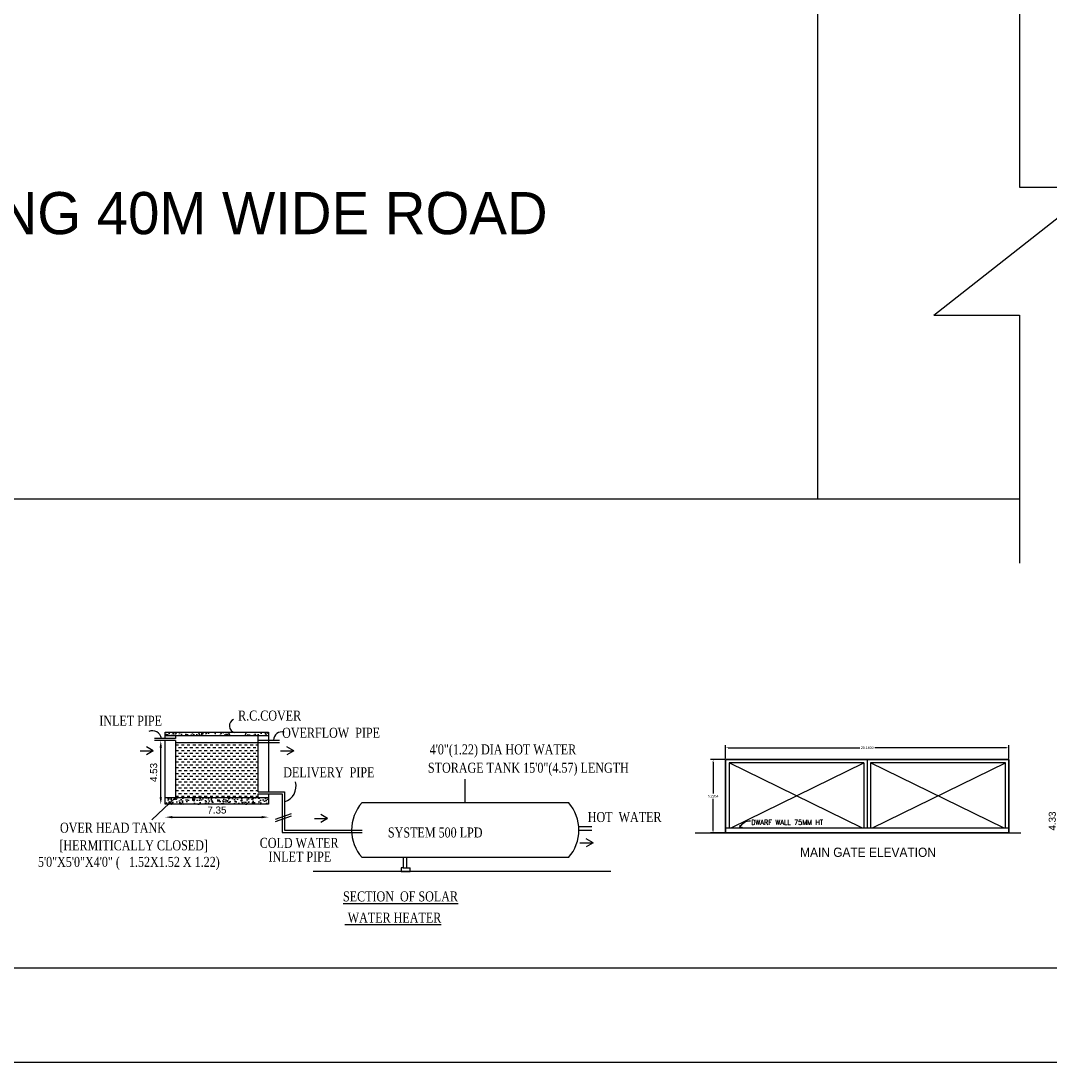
# Model space of a CAD drawing. Header units: metres. Extents: x 0 to 298, y 0 to 242.
# Drawn here: x 54.3 to 127.6, y 0 to 74.2 of the extents above; entities that cross this region are included whole.
import ezdxf

# ---------------------------------------------------------------- set-up
doc = ezdxf.new("R2010")
doc.units = ezdxf.units.M
doc.layers.add('MAIN_GATE', color=57, linetype='Continuous')
doc.layers.add('ROAD_WIDTH', color=1, linetype='Continuous')
doc.styles.add('ROMANTIC', font='romantic.ttf', dxfattribs={"width": 0.8})
doc.styles.get("Standard").update_dxf_attribs({"font": 'arial.ttf', "height": 0.5})
doc.styles.add('style1', font='BKANT.TTF', dxfattribs={"height": 1})
doc.styles.add('T', font='ROMI____.pfb', dxfattribs={"width": 1.2, "height": 24})
doc.styles.add('T1', font='ROMANS.shx', dxfattribs={"width": 0.96, "height": 4})
doc.dimstyles.new('ISO-25', dxfattribs={"dimtxt": 2.5, "dimasz": 2.5, "dimexe": 1.25, "dimexo": 0.625, "dimtad": 1, "dimtxsty": 'Standard', "dimcen": 2.5, "dimadec": 0, "dimazin": 0, "dimtfac": 1, "dimtmove": 0, "dimatfit": 3, "dimfxl": 0, "dimarcsym": 0})
doc.dimstyles.get("Standard").update_dxf_attribs({"dimtxt": 0.18, "dimasz": 0.18, "dimexe": 0.18, "dimexo": 0.0625, "dimgap": 0.09, "dimtad": 0, "dimtih": 1, "dimtoh": 1, "dimdec": 4, "dimzin": 0, "dimdsep": 46, "dimtxsty": 'Standard', "dimcen": 0.09, "dimadec": 0, "dimazin": 0, "dimtfac": 1, "dimtdec": 4, "dimtofl": 0, "dimtmove": 0, "dimatfit": 3, "dimfxl": 0, "dimtolj": 1, "dimtzin": 0, "dimarcsym": 0})
pattern_1 = [(50, (-802.04795, -1460.0097), (0.58566626, -0.05123916), [0.06123994, -0.67363932]), (355, (-802.04795, -1460.0097), (-0.11329497, 0.61418933), [0.04899195, -0.53891146]), (100.4514, (-801.99915, -1460.01396), (0.47237172, 0.5629498), [0.05204594, -0.57250533]), (46.1842, (-802.04795, -1459.8464), (0.871437, -0.13515166), [0.0918599, -1.010459]), (96.6356, (-801.9753, -1459.85765), (0.7631825, 0.7953989), [0.0780689, -0.85875786]), (351.1842, (-802.04795, -1459.8464), (0.76318186, 0.7953995), [0.07348793, -0.8083672]), (21, (-801.9663, -1459.8872), (0.48739401, -0.32875141), [0.06123994, -0.67363932]), (326, (-801.9663, -1459.8872), (0.19867488, 0.59210859), [0.04899195, -0.53891146]), (71.4514, (-801.9257, -1459.9146), (0.6860691, 0.26335664), [0.05204594, -0.57250533]), (37.5, (-802.04795, -1460.0097), (0.009928917, 0.271818654), [0, -0.5323792, 0, -0.54707678, 0, -0.54095279]), (7.5, (-802.04795, -1460.0097), (0.21480483, 0.322049985), [0, -0.31191542, 0, -0.52013121, 0, -0.20617446]), (327.5, (-802.23004, -1460.0097), (0.435883374, -0.018416786), [0, -0.20413313, 0, -0.63689536, 0, -0.84511115]), (317.5, (-802.3117, -1460.0097), (0.47619047, 0.08173897), [0, -0.26537307, 0, -0.42296384, 0, -0.600151395])]

# ---------------------------------------------------------------- blocks, each defined once
blk = doc.blocks.new('*D22')
at = {"layer": 'DEFPOINTS', "color": 0}
for p in [(103.575, 21.554), (104.471, 21.554), (104.471, 16.328)]:
    blk.add_point(p, dxfattribs=at)
at = {"layer": 'MAIN_GATE', "color": 0, "lineweight": -2}
for p, q in [((104.409, 21.554), (103.395, 21.554)), ((103.575, 21.374), (103.575, 19.123)), ((103.575, 16.508), (103.575, 18.759)), ((104.409, 16.328), (103.395, 16.328))]:
    blk.add_line(p, q, dxfattribs=at)
at = {"layer": 'MAIN_GATE', "color": 0}
for points in [[(103.545, 21.374), (103.605, 21.374), (103.575, 21.554)], [(103.545, 16.508), (103.605, 16.508), (103.575, 16.328)]]:
    blk.add_solid(points, dxfattribs=at)
at = {"layer": 'MAIN_GATE', "color": 0, "insert": (103.575, 18.941), "char_height": 0.18, "attachment_point": 5}
blk.add_mtext('\\A1;5.2264', dxfattribs=at)
blk = doc.blocks.new('*D23')
at = {"layer": 'DEFPOINTS', "color": 0}
for p in [(124.631, 22.388), (104.471, 21.554), (124.631, 21.554)]:
    blk.add_point(p, dxfattribs=at)
at = {"layer": 'MAIN_GATE', "color": 0, "lineweight": -2}
for p, q in [((104.471, 21.617), (104.471, 22.568)), ((104.651, 22.388), (114.017, 22.388)), ((124.451, 22.388), (115.086, 22.388)), ((124.631, 21.617), (124.631, 22.568))]:
    blk.add_line(p, q, dxfattribs=at)
at = {"layer": 'MAIN_GATE', "color": 0}
for points in [[(104.651, 22.418), (104.651, 22.358), (104.471, 22.388)], [(124.451, 22.418), (124.451, 22.358), (124.631, 22.388)]]:
    blk.add_solid(points, dxfattribs=at)
at = {"layer": 'MAIN_GATE', "color": 0, "insert": (114.551, 22.388), "char_height": 0.18, "attachment_point": 5}
blk.add_mtext('\\A1;20.1600', dxfattribs=at)
blk = doc.blocks.new('*D151')
at = {"color": 0, "lineweight": -2}
blk.add_line((64.257, 18.863), (64.257, 22.395), dxfattribs=at)
at = {"color": 0}
for points in [[(64.173, 22.395), (64.34, 22.395), (64.257, 22.895)], [(64.173, 18.863), (64.34, 18.863), (64.257, 18.363)]]:
    blk.add_solid(points, dxfattribs=at)
at = {"layer": 'DEFPOINTS', "color": 0}
for p in [(64.257, 22.895), (64.579, 22.895), (64.579, 18.363)]:
    blk.add_point(p, dxfattribs=at)
at = {"color": 0, "insert": (63.751, 20.629), "char_height": 0.5, "attachment_point": 5, "rotation": 90}
blk.add_mtext('4.53', dxfattribs=at)
blk = doc.blocks.new('*D152')
at = {"color": 0, "lineweight": -2}
blk.add_line((65.079, 17.448), (71.428, 17.448), dxfattribs=at)
at = {"color": 0}
for points in [[(65.079, 17.531), (65.079, 17.365), (64.579, 17.448)], [(71.428, 17.531), (71.428, 17.365), (71.928, 17.448)]]:
    blk.add_solid(points, dxfattribs=at)
at = {"layer": 'DEFPOINTS', "color": 0}
for p in [(64.579, 18.853), (71.928, 18.853), (71.928, 17.448)]:
    blk.add_point(p, dxfattribs=at)
at = {"color": 0, "insert": (68.253, 17.953), "char_height": 0.5, "attachment_point": 5}
blk.add_mtext('7.35', dxfattribs=at)
blk = doc.blocks.new('*D153')
at = {"color": 0, "lineweight": -2}
blk.add_line((128.235, 15.505), (128.235, 18.838), dxfattribs=at)
at = {"color": 0}
for points in [[(128.151, 18.838), (128.318, 18.838), (128.235, 19.338)], [(128.151, 15.505), (128.318, 15.505), (128.235, 15.005)]]:
    blk.add_solid(points, dxfattribs=at)
at = {"layer": 'DEFPOINTS', "color": 0}
for p in [(128.235, 19.338), (129.602, 19.338), (129.602, 15.005)]:
    blk.add_point(p, dxfattribs=at)
at = {"color": 0, "insert": (127.729, 17.171), "char_height": 0.5, "attachment_point": 5, "rotation": 90}
blk.add_mtext('4.33', dxfattribs=at)

msp = doc.modelspace()

# ---------------------------------------------------------------- hatches: boundary and pattern name
h = msp.add_hatch()
h.set_pattern_fill('AR-CONC', color=256, scale=0.034449, style=0)
h.set_pattern_definition(pattern_1)
h.paths.add_polyline_path([(71.92762, 18.85316), (64.57883, 18.85316), (64.57883, 18.36324), (71.92762, 18.36324)])
h.paths.add_polyline_path([(69.0762, 23.5074), (64.57883, 23.5074), (64.57883, 23.26244), (65.31371, 23.26244), (69.19224, 23.26244)])
h.paths.add_polyline_path([(71.30878, 23.5074), (70.36976, 23.5074), (70.25373, 23.26244), (71.19274, 23.26244)])
h.paths.add_polyline_path([(65.84251, 22.36814), (65.84251, 26.11641), (68.37765, 26.11641), (68.37765, 22.36814)], flags=9)
h = msp.add_hatch()
h.set_pattern_fill('AR-CONC', color=256, scale=0.034449, style=0)
h.set_pattern_definition(pattern_1)
h.paths.add_polyline_path([(69.0762, 23.5074), (64.57883, 23.5074), (64.57883, 23.26244), (65.31371, 23.26244), (69.19224, 23.26244)])
h.paths.add_polyline_path([(71.92762, 23.5074), (70.36976, 23.5074), (70.25373, 23.26244), (71.19274, 23.26244), (71.92762, 23.26244)])
h = msp.add_hatch()
h.set_pattern_fill('DASH', color=256, scale=0.688977, style=0)
h.set_pattern_definition([(0, (-802.04795, -1460.0097), (0.204133128, 0.204133128), [0.20413313, -0.20413313])])
h.paths.add_polyline_path([(65.31371, 22.77252), (65.31371, 18.85316), (71.19274, 18.85316), (71.19274, 22.77252)])

# ---------------------------------------------------------------- linework, layer by layer
at = {"color": 0, "ltscale": 25}
for p, q in [((125.39157, 80.12541), (125.39157, 62.30959)), ((119.28497, 53.19787), (130.8893, 62.30959)), ((125.39157, 62.30959), (130.8893, 62.30959)), ((119.28497, 53.19787), (125.39157, 53.19787)), ((125.39157, 53.19787), (125.39157, 40.12541)), ((36.24247, 40.12541), (111.04247, 40.12541)), ((111.04247, 40.12541), (125.39157, 40.12541)), ((125.39157, 40.12541), (125.39157, 35.52359))]:
    msp.add_line(p, q, dxfattribs=at)
for p, q in [((65.31371, 23.05831), (63.80312, 23.05831)), ((64.57883, 23.05831), (64.57883, 23.5074)), ((64.57883, 23.5074), (71.92762, 23.5074)), ((64.57883, 23.26244), (65.31371, 23.26244)), ((65.31371, 23.26244), (65.31371, 23.05831)), ((65.31371, 23.26244), (71.19274, 23.26244)), ((69.19224, 23.26244), (69.0762, 23.5074)), ((70.25373, 23.26244), (70.36976, 23.5074)), ((71.19274, 19.26143), (71.19274, 23.26244)), ((71.19274, 23.26244), (71.92762, 23.26244)), ((71.92762, 23.5074), (71.92762, 19.26143)), ((63.72147, 22.16012), (63.23155, 22.44591)), ((65.31371, 22.895), (63.80312, 22.895)), ((64.57883, 18.36324), (64.57883, 22.895)), ((65.31371, 22.895), (65.31371, 18.85316)), ((65.31371, 22.77252), (71.19274, 22.77252)), ((71.19274, 22.93583), (72.70333, 22.93583)), ((71.19274, 22.77252), (72.70333, 22.77252)), ((73.72399, 22.16012), (73.23407, 22.44591)), ((62.78246, 22.16012), (63.72147, 22.16012)), ((63.72147, 22.16012), (63.23155, 21.87433)), ((72.78498, 22.16012), (73.72399, 22.16012)), ((73.72399, 22.16012), (73.23407, 21.87433)), ((85.93115, 18.48572), (85.93115, 20.15962)), ((65.31371, 18.85316), (63.60979, 17.26199)), ((64.57883, 18.85316), (71.92762, 18.85316)), ((71.19274, 19.26143), (73.07077, 19.26143)), ((71.19274, 18.85316), (71.19274, 19.09812)), ((71.19274, 18.85316), (71.19274, 19.09812)), ((71.19274, 19.09812), (72.90746, 19.09812)), ((71.92762, 19.09812), (71.92762, 18.36324)), ((72.90746, 19.09812), (72.90746, 16.36274)), ((73.07077, 19.26143), (73.07077, 16.52605)), ((71.92762, 18.36324), (64.57883, 18.36324)), ((78.58236, 18.48572), (93.27995, 18.48572)), ((72.41754, 17.30175), (73.56069, 17.71002)), ((72.41754, 17.13844), (73.56069, 17.54671)), ((75.19375, 17.34258), (76.13276, 17.34258)), ((76.13276, 17.34258), (75.64284, 17.62836)), ((76.13276, 17.34258), (75.64284, 17.05679)), ((72.90746, 16.36274), (78.58236, 16.36274)), ((73.07077, 16.52605), (78.58236, 16.52605)), ((94.05565, 16.77101), (94.95384, 16.77101)), ((94.05565, 16.52605), (94.95384, 16.52605)), ((105.48077, 16.68798), (105.51433, 16.88231)), ((105.48077, 16.68798), (105.67209, 16.73581)), ((94.09648, 15.62786), (95.03549, 15.62786)), ((95.03549, 15.62786), (94.54557, 15.91365)), ((95.03549, 15.62786), (94.54557, 15.34207)), ((93.27995, 14.56637), (78.58236, 14.56637)), ((81.52188, 14.56637), (81.52188, 14.23975)), ((81.52188, 14.56637), (81.52188, 13.83149)), ((81.76684, 13.83149), (81.76684, 14.56637)), ((96.30112, 13.58653), (75.1121, 13.58653)), ((81.52188, 13.83149), (81.35857, 13.83149)), ((81.35857, 13.83149), (81.35857, 13.58653)), ((81.35857, 13.58653), (82.0118, 13.58653)), ((81.52188, 13.83149), (82.0118, 13.83149)), ((82.0118, 13.58653), (82.0118, 13.83149))]:
    msp.add_line(p, q)
at = {"color": 1}
for p, q in [((124.63142, 21.55437), (104.47142, 21.55437)), ((104.47142, 21.55437), (104.47142, 16.32798)), ((114.55142, 21.55437), (114.55142, 16.68798)), ((124.63142, 16.32798), (124.63142, 21.55437)), ((104.71142, 21.31437), (104.71142, 16.68798)), ((114.1657, 16.68798), (104.71142, 21.31437)), ((114.31142, 21.31437), (104.71142, 21.31437)), ((104.85713, 16.68798), (114.31142, 21.31437)), ((114.31142, 21.31437), (114.31142, 16.68798)), ((124.39142, 21.31437), (114.79142, 21.31437)), ((124.2457, 16.68798), (114.79142, 21.31437)), ((114.79142, 21.31437), (114.79142, 16.68798)), ((114.93713, 16.68798), (124.39142, 21.31437)), ((124.39142, 16.68798), (124.39142, 21.31437)), ((102.31142, 16.32798), (125.48255, 16.32798)), ((104.47142, 16.68798), (124.63142, 16.68798))]:
    msp.add_line(p, q, dxfattribs=at)
at = {"color": 4, "ltscale": 25}
msp.add_lwpolyline([(0, 0), (297.63255, 0), (297.63255, 241.96779), (0, 241.96779)], close=True, dxfattribs=at)
at = {"color": 1, "ltscale": 25}
msp.add_lwpolyline([(10.27602, 6.72489), (247.924, 6.72489), (247.924, 166.06417), (10.27602, 166.06417)], close=True, dxfattribs=at)
msp.add_arc((106.16382, 16.42595), 0.73159, 83.3548502, 159.0119281)
for centre, major_axis, start_param, end_param in [((69.64193, 23.95033), (0.35297, 0.35297), 1.20802056, 3.67784524), ((63.65049, 22.9214), (-0.47868, 0.47868), 4.13064017, 5.88501947), ((72.88838, 22.90964), (-0.43437, 0.43437), -1.01793656, 0.74276303), ((72.73533, 19.64956), (-0.81493, 0.81493), 2.65152589, 4.19565713), ((80.80968, 16.52605), (-2.09777, 2.09777), 0.06383508, 1.50696125), ((91.05263, 16.52605), (2.09777, 2.09777), 4.77622406, 6.21935023)]:
    msp.add_ellipse(centre, major_axis=major_axis, ratio=1, start_param=start_param, end_param=end_param)
at = {"layer": 'MAIN_GATE'}
msp.add_lwpolyline([(104.47142, 21.55437), (124.63142, 21.55437), (124.63142, 16.32798), (104.47142, 16.32798)], close=True, dxfattribs=at)
at = {"layer": 'ROAD_WIDTH', "color": 2, "ltscale": 25}
msp.add_lwpolyline([(36.24247, 80.12541), (36.24247, 40.12541), (111.04247, 40.12541), (111.04247, 80.12541)], close=True, dxfattribs=at)

# ---------------------------------------------------------------- texts
at = {"lineweight": 0, "style": 'style1'}
msp.add_text('EXISTING 40M WIDE ROAD', height=3, dxfattribs=at).set_placement((39.8581, 58.96137))
at = {"color": 4, "style": 'ROMANTIC', "width": 0.8}
for s, height, p in [(' INLET PIPE', 0.7110637, (59.66743, 23.95939)), (' R.C.COVER', 0.711064, (69.54747, 24.32683)), ('OVERFLOW  PIPE', 0.7110637, (72.89526, 23.10203)), (' 4\'0"(1.22) DIA HOT WATER', 0.7110637, (83.18357, 21.91805)), ('DELIVERY  PIPE', 0.7110637, (72.97691, 20.28499)), (' STORAGE TANK 15\'0"(4.57) LENGTH', 0.7110637, (83.06109, 20.6116)), ('HOT  WATER ', 0.7110637, (94.65585, 17.10051)), ('OVER HEAD TANK  ', 0.7110637, (57.07952, 16.34146)), ('SYSTEM 500 LPD', 0.7110637, (80.42707, 16.00038)), ('[HERMITICALLY CLOSED]', 0.7110637, (57.03791, 15.0875)), ('COLD WATER ', 0.7110637, (71.30302, 15.26331)), (' INLET PIPE', 0.7110637, (71.71129, 14.28348)), ('  5\'0"X5\'0"X4\'0" (   1.52X1.52 X 1.22)', 0.7110637, (55.0775, 13.90828)), ('%%USECTION  OF SOLAR', 0.7110637, (77.22898, 11.44899)), ('%%U WATER HEATER', 0.7110637, (77.35146, 9.93841))]:
    msp.add_text(s, height=height, dxfattribs=at).set_placement(p)
at = {"style": 'T1', "width": 0.96}
msp.add_text('DWARF WALL 75MM HT', height=0.3535753, dxfattribs=at).set_placement((106.28914, 16.90452))
at = {"color": 5, "style": 'T', "width": 0.96}
msp.add_text('MAIN GATE ELEVATION', height=0.661157, dxfattribs=at).set_placement((109.7713, 14.61717))

# ---------------------------------------------------------------- dimensions: what is measured, and where the dimension line sits
for base, p1, p2, picture, middle in [((64.2568, 22.895), (64.57883, 18.36324), (64.57883, 22.895), '*D151', (63.75134, 20.62912)), ((128.23464, 19.33779), (129.60154, 15.0047), (129.60154, 19.33779), '*D153', (127.72918, 17.17124))]:
    dim = msp.add_linear_dim(base=base, p1=p1, p2=p2, angle=90, dimstyle='ISO-25', override={"dimtxt": 0.5, "dimasz": 0.5, "dimgap": 0.25, "dimdsep": 46, "dimse1": 1, "dimse2": 1, "dimfxl": 0.25, "dimfxlon": 1, "dimarcsym": 2})
    dim.commit()
    dim.dimension.update_dxf_attribs({"geometry": picture, "text_midpoint": middle})
dim = msp.add_linear_dim(base=(71.92762, 17.44796), p1=(64.57883, 18.85316), p2=(71.92762, 18.85316), dimstyle='ISO-25', override={"dimtxt": 0.5, "dimasz": 0.5, "dimgap": 0.25, "dimdsep": 46, "dimse1": 1, "dimse2": 1, "dimfxl": 0.25, "dimfxlon": 1, "dimarcsym": 2})
dim.commit()
dim.dimension.update_dxf_attribs({"geometry": '*D152', "text_midpoint": (68.25323, 17.95341)})
at = {"layer": 'MAIN_GATE', "color": 2}
dim = msp.add_linear_dim(base=(124.63142, 22.38819), p1=(104.47142, 21.55437), p2=(124.63142, 21.55437), dimstyle='Standard', override={"dimscale": 1}, dxfattribs=at)
dim.commit()
dim.dimension.update_dxf_attribs({"geometry": '*D23', "text_midpoint": (114.55142, 22.38819)})
at = {"layer": 'MAIN_GATE', "color": 1}
dim = msp.add_linear_dim(base=(103.57546, 21.55437), p1=(104.47142, 16.32798), p2=(104.47142, 21.55437), angle=90, dimstyle='Standard', override={"dimscale": 1}, dxfattribs=at)
dim.commit()
dim.dimension.update_dxf_attribs({"geometry": '*D22', "text_midpoint": (103.57546, 18.94118)})

doc.saveas('drawing.dxf')
